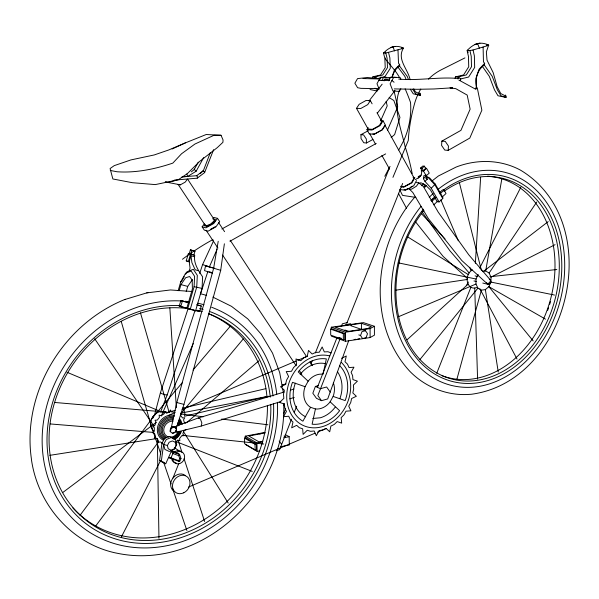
<?xml version="1.0" encoding="UTF-8"?>
<svg xmlns="http://www.w3.org/2000/svg" width="599" height="599" viewBox="0 0 599 599"><rect width="100%" height="100%" fill="white"/><g stroke="black" fill="none" stroke-linecap="round" stroke-linejoin="round"><path stroke-width="0.9" d="M482.472 271.354L485.684 270.958L489.106 273.032L491.023 277.105L490.933 282.084L488.874 286.659L485.377 289.617L481.371 290.156L477.927 288.119L475.98 284.046L476.048 279.022L478.137 274.409M408.511 79.562L407.17 76.305L399.615 66.115L399.66 64.542L394.434 69.948L391.888 77.331M179.183 290.672L180.943 284.607L185.653 277.741L189.583 276.513L192.167 280.077L192.414 288.898L186.776 308.343L195.551 310.866L202.065 288.404L202.619 276.82C198.381 270.531 193.342 263.178 194.742 255.264L190.534 254.066L188.363 261.553L189.217 261.785L190.063 268.06L189.082 271.444M187.704 308.725L194.091 286.719L194.615 276.364L191.163 271.048L185.623 273.219L180.756 281.807L178.158 290.762M394.239 88.914L417.151 89.303L434.028 88.974L452.5 87.806L449.999 87.888L455.764 88.652L467.183 95.076L470.133 109.16L460.931 130.365L441.837 141.124L441.598 145.46L444.757 150.064L448.179 150.371L469.788 138.077L481.873 110.186L477.268 87.888M392.293 77.608A16.525 13.358 -87.5 0 1 399.57 66.115L399.66 64.542M448.179 150.371L448.441 146.036L445.259 141.394L441.837 141.124M475.351 263.365L480.645 177.326M455.412 78.214L455.517 76.882L463.574 74.95L468.732 66.781L468.455 56.411L467.138 50.615L467.49 50.159C473.816 43.615 480.166 41.151 488.664 45.067L486.373 51.881L487.009 60.102L493.157 72.584L497.177 86.765L500.786 93.564L505.983 96.237L506.05 97.427L497.986 95.75L494.474 89.843L489.323 76.365L482.532 66.594M419.27 183.436L420.895 182.755L425.058 184.679L430.404 189.861L437.18 201.668L439.089 201.96L442.758 198.583L442.863 197.453L435.248 184.088L429.64 177.94L425.949 176.143M171.696 450.455L165.721 463.783L159.574 460.511L161.955 443.32L164.568 438.408L169.48 436.416L173.815 438.498M161.243 461.702L163.632 444.465L166.245 439.539L171.179 437.532L175.514 439.621L176.735 444.548L174.144 449.445L169.24 451.466L164.875 449.407L163.632 444.465L161.955 443.32M174.608 427.012L176.54 427.424L183.96 404.385L220.709 270.314L224.378 243.793M458.774 80.004L475.509 89.146L476.287 87.05L475.906 78.402L479.028 69.312L484.651 63.314L484.389 65.059A18.329 14.129 -86 0 0 476.669 87.402L476.025 89.154M203.031 171.606L210.234 152.842M174.309 180.119L197.191 178.18L204.581 172.624L204.701 171.876L203.151 170.85L196.697 175.694L181.924 176.93M218.216 241.292L213.603 268.404L176.795 402.55L171.561 426.451L173.5 426.855M439.089 201.96L431.25 188.281L424.946 181.362L423.418 178.704L423.965 175.567L426.218 175.851L429.243 173.104L426.518 168.319L425.02 168.147M485.684 270.958L501.917 178.435M423.418 178.704L425.822 176.525L426.099 174.953M484.651 63.314L484.336 65.059L492.236 76.365L497.387 89.887L501.034 95.818L506.05 97.427M152.79 418.431L153.089 416.844M170.498 431.707L171.127 428.427L174.084 426.982M341.49 358.307L346.297 356.001L344.994 361.721L347.502 364.162L349.015 367.569L353.957 367.194L351.104 372.286L352.601 375.663L352.931 379.594L357.423 381.159L353.38 385.052L353.709 388.968L352.826 392.966L356.36 396.276L351.606 398.53L350.729 402.535L348.745 406.152L350.909 410.817L345.997 411.191L344.013 414.815L341.153 417.638L341.677 423.126L337.177 421.569L334.309 424.406L330.903 426.091L329.705 431.789L326.148 428.45L322.711 430.149L319.147 430.494L316.332 435.728L314.161 430.981L310.559 431.325L307.257 430.262L303.116 434.387L302.637 428.772L299.305 427.701L296.67 425.327L291.676 427.821L292.986 422.018L290.328 419.629L288.703 416.215L283.454 416.739L286.434 411.468L284.802 408.031L284.405 403.996L279.546 402.446L283.851 398.38L283.454 394.329L284.353 390.174L280.497 386.722L285.603 384.401L286.509 380.245L288.591 376.501L286.225 371.582L291.488 371.298L293.57 367.561L296.572 364.701L295.973 358.951L300.735 360.74L303.73 357.895L307.265 356.27L308.485 350.415L312.169 354.024L315.68 352.407L319.304 352.205L322.157 346.971L324.329 351.927L327.923 351.725L331.195 352.946M175.821 430.479L176.143 431.886L176.735 432.029L201.212 426.046L201.856 422.999L200.358 418.963L198.239 417.997L176.346 426.076M214.517 268.255L205.562 265.799L204.529 270.628L212.518 273.301M315.441 408.952L312.116 424.204A33.731 27.854 -66.2 0 0 339.618 410.704L330.146 401.824A17.94 14.81 -66.2 0 1 315.441 408.952L310.559 407.305A17.94 14.81 -66.2 0 1 305.101 386.699L308.141 381.219A17.94 14.81 -66.2 0 1 323.018 374.218L326.358 358.898A33.731 27.854 -66.2 0 0 298.242 371.942L308.141 381.219M181.205 413.28L180.688 415.616L182.553 417.952L184.762 417.743L183.541 419.854L184.447 422.819L185.802 423.223M188.064 308.732L160.457 392.615L154.43 415.519M456.767 379.699L481.371 290.156M188.363 261.553L186.237 260.85L188.393 253.392L193.874 255.002L194.974 251.191L193.477 250.734M189.269 253.654L190.37 249.843L194.974 251.191M190.752 254.118L191.86 250.3L190.37 249.843M189.217 261.785L190.969 255.751L191.912 262.676L195.214 269.805L198.606 270.741M197.056 304.719L201.286 306.022L199.662 311.622L179.213 306.179L180.846 300.541L188.955 302.63M180.703 306.793L182.343 301.14L180.846 300.541M186.214 291.593L187.719 286.412L192.444 279.583M190.205 309.503L196.742 286.981L197.318 275.368L193.342 269.288L186.985 271.781L185.623 274.185M410.12 79.727C407.986 69.012 396.531 59.346 403.434 48.092C395.737 44.326 389.065 47.134 383.525 53.109L384.843 58.328L385.232 67.665L380.477 75.04L372.915 76.777L372.323 78.364M199.684 273.414L202.589 264.586L213.551 240.88M160.51 412.149L167.211 394.906L194.847 311.023M200.373 294.244L207.935 271.287M318.488 385.591L315.388 386.43L312.828 393.236L316.474 398.335L321.498 400.664L327.705 398.941L348.768 340.487M283.507 405.276L284.136 403.524M283.761 413.699L285.656 408.428M435.248 184.088L431.25 188.281M455.03 78.207L455.517 76.882L458.257 76.889L466.329 74.95L471.495 66.751L471.233 56.343L469.908 50.533L467.138 50.615M457.524 78.873L458.257 76.889L460.841 78.903L468.65 77.016L474.67 67.455L474.378 55.902L473.045 49.987L488.739 45.329M460.264 80.461L460.841 78.903M374.547 78.372L375.139 76.777L382.716 75.032L387.478 67.642L387.096 58.275L385.778 53.041L383.525 53.109M360.531 335.53L361.998 331.614L365.495 330.745L367.509 333.778L366.049 337.679L362.56 338.555L360.531 335.53L358.801 334.916M291.533 419.195L279.583 449.684L276.251 450.673M341.467 326.17L342.358 323.804L347.323 322.599M204.581 172.624L213.596 149.683M294.274 412.269L296.67 406.204M317.395 387.328L336.863 337.978M339.97 339.116L317.837 395.542L321.498 400.664M436.738 373.259L470.896 287.288M173.455 490.798A9.696 8.184 -53.9 0 1 172.976 478.024L178.869 463.274M310.851 364.155L312.236 360.688M315.359 352.901L389.537 167.653M346.843 323.146L402.648 183.444M392.944 177.341L408.286 140.458A64.078 22.822 -78.3 0 1 414.867 102.586A70.42 58.575 61.4 0 1 420.775 89.079M217.048 249.349L209.388 266.869L202.589 264.586M380.62 120.863L387.201 105.896L386.145 101.358M387.396 130.29L397.706 106.824L394.082 91.078M161.258 415.998L193.245 343.541M177.881 460.444L179.588 461.619L178.727 460.713L179.693 458.549L178.734 455.674L179.595 454.439L171.284 451.369L172.909 453.525L170.962 457.876L168.506 457.576L179.588 461.619L180.965 458.542L179.595 454.439L177.888 453.286L171.254 450.83M384.356 80.82L385.09 79.195L389.605 79.038M388.803 80.85L389.537 79.218M197.191 178.18L197.67 177.162L196.697 175.694M479.687 268.06L520.831 187.232M121.417 536.846L160.599 460.556M167.391 445.506L169.12 442.249L172.377 440.924L175.252 442.294L176.061 445.559L174.339 448.808L171.097 450.141L168.214 448.778L167.391 445.506L163.632 444.465M384.805 176.263L390.031 166.402M398.754 149.967L403.988 140.099A58.627 42.888 -75.8 0 0 410.525 102.436A65.119 14.234 75.1 0 0 405.126 88.817M416.53 180.591L413.684 185.817L405.366 190.302L400.005 189.516M400.843 88.764L399.383 91.422L392.914 90.981L390.091 83.838L393.775 77.159L400.252 77.645L400.873 79.233M330.146 401.824L333.119 396.418A17.94 14.81 -66.2 0 0 333.344 382.791M198.291 162.134L194.278 169.397L196.15 171.224L187.622 176.48L182.987 176.757M196.15 171.224L203.667 157.604M381.833 80.438L383.652 77.136L390.076 77.623M383.6 80.745L384.461 79.18L387.201 79.382M388.833 80.476L390.668 77.151L396.201 77.57M310.559 407.305L302.892 421.194A33.731 27.854 -66.2 0 1 292.477 382.312L305.101 386.699M184.26 276.588L181.534 281.395L180.756 281.807M466.299 285.708L468.411 282.009M382.619 129.017L384.962 125.221L414.066 177.948L411.468 182.673L403.928 186.746L400.686 186.289M399.518 90.075C392.547 108.09 401.12 128.718 405.104 146.665A40.987 7.21 77.8 0 1 412.187 173.583M380.507 120.661L383.046 120.811L380.066 125.595L371.957 130.065L366.932 129.698L368.228 127.654M370.339 100.625L367.719 104.638L360.755 108.501L356.495 108.314L359.153 104.308L366.034 100.475L370.339 100.625L372.106 103.829M489.106 273.032L536.711 202.065M409.124 188.857L412.793 192.481L428.39 218.665L461.784 260.505L486.86 283.409L488.103 283.709L489.937 282.084L490.514 280.167L468.762 254.785L438.288 212.256L423.463 186.611L418.828 182.852L416.417 186.192L411.55 189.202L407.305 188.595M212.173 223.18L214.494 220.02L187.577 179.079L185.121 182.171L180.359 184.829L165.257 181.931L167.952 182.455L176.278 180.224M202.125 226.826L204.304 230.106L208.153 231.132L215.895 226.879L219.698 221.645L217.534 218.343L213.708 223.562L205.959 227.83L202.125 226.826L204.326 223.861M205.128 224.423L204.192 225.688L206.999 226.415L208.138 224.902M80.034 515.327L155.523 413.864M95.323 526.499L158.54 441.837M475.007 44.333L479.949 43.158M377.34 113.159L395.026 90.494M368.984 100.961L382.155 84.182M419.966 359.505L477.927 288.119M180.426 414.216L243.291 338.914M151.832 418.499L182.118 382.873M193.028 370.055L230.585 325.878M414.875 197.064C373.888 243.793 365.794 323.018 409.342 370.796L410.555 372.054C425.994 387.441 447.618 396.036 469.451 394.374L471.263 394.277C569.424 381.308 607.042 223.719 521.579 170.797L519.977 169.869C500.3 159.439 476.669 159.042 456.079 167.076L438.423 175.964L431.999 180.98M200.208 173.71L203.308 170.55M415.249 179.603L418.177 178.03L421.164 175.222L421.763 171.726L421.239 170.797L423.486 171.067L426.518 168.319M176.6 441.298L177.851 440.123L179.887 440.744L179.588 438.49L181.684 435.817L183.893 435.638L182.867 433.736L184.065 430.591L186.184 429.625M433.713 204.858L437.817 201.077M442.609 196.667L446.03 193.514L444.091 190.1L442.541 189.89L439.801 192.406M430.898 200.583L435.009 196.809M431.752 201.451L435.862 197.67M439.98 193.889L444.091 190.1M424.946 181.362L427.342 179.183L425.822 176.525M421.404 185.757L423.426 183.923L425.215 187.023M407.028 339.835L468.111 284.158M420.573 168.042L422.13 168.222L424.384 166.185L425.784 168.633L423.53 170.67L421.973 170.483L420.573 168.042L422.819 166.013L424.384 166.185M418.177 178.03L420.565 175.866M186.783 422.497L258.85 360.838M391.132 137.553L394.629 134.565L399.952 117.441L393.828 100.475L389.155 97.607M191.358 171.876L194.66 169.143M390.765 47.441L395.295 46.385M424.144 187.113L426.286 185.443M483.071 271.744L548.205 221.6M62.73 492.543L156.092 422.475M229.941 241.24L385.636 153.906M331.382 336.121L345.466 341.288L370.115 337.559L374.42 335.17L374.405 326.283L363.413 322.629L331.299 327.226L331.322 329.001M221.862 228.983L376.239 143.446M211.964 222.798L215.026 221.113M214.375 221.967L207.479 225.763L205.143 225.164L178.09 184.387L180.359 184.829M382.147 129.781L374.45 134.011L372.855 133.891M206.999 226.415L212.66 223.3L215.453 219.489L212.608 218.8M210.399 229.387L215.258 226.714M368.235 130.724L360.935 134.678L361.047 138.609L363.795 142.757L366.446 142.996L372.915 139.462M418.199 176.668L421.142 175.08M407.14 188.992L405.635 189.808L404.018 189.576M410.914 186.963L412.419 186.147M331.299 327.226L345.406 332.22L370.092 328.596L374.405 326.283M491.023 277.105L555.101 244.662M464.936 57.893L441.343 69.761A70.42 58.575 61.4 0 0 428.472 79.135M125.438 299.335L124.45 299.635C62.947 324.621 21.878 392.667 31.395 458.827L31.507 460.054C37.999 504.313 70.929 543.136 115.195 552.855L116.723 553.154C203.361 571.491 287.348 489.286 283.671 403.696M172.317 433.204L174.534 432.119M172.13 148.979L185.368 142.884L206.198 134.52L221.031 135.262L223.053 139.994L222.925 142.307L217.317 147.594L199.617 161.43L187.405 173.598L178.15 179.835L155.268 184.597L132.469 182.717L112.852 178.966L110.089 168.551L114.244 165.631L130.941 159.911L154.22 154.954L168.761 149.96L185.368 142.884M168.304 415.466L175.17 412.546M182.029 409.619L296.116 361.017M297.83 360.291L307.265 356.27M188.371 487.122L314.954 433.219M317.537 432.119L326.148 428.45M398.762 316.609L475.98 284.046M201.212 426.046L280.826 401.592M289.774 398.844L294.244 397.474M146.733 292.904L170.453 289.953L192.316 291.526M124.45 299.635L147.923 292.537M198.239 417.997L284.128 392.038M290.388 390.144L293.967 389.065M385.778 53.041L403.359 48.332M166.267 412.921L175.163 410.315M259.681 433.961L262.235 433.234M384.034 52.69L385.719 52.225M345.481 324.883L350.467 323.67L351.426 325.1M267.281 396.568L184.514 416.238L184.829 413.377L183.713 409.372L182.283 408.233L265.896 388.646M282.256 384.813L285.895 383.959M245.41 444.458L257.143 451.391L259.824 450.86M280.377 446.779L289.317 444.997L289.175 436.693L285.304 434.597M255.144 449.931L256.507 449.662L256.379 443.994L245.83 437.869L244.489 438.124L244.624 443.709L255.144 449.931L255.017 444.256L244.489 438.124M262.826 441.268L259.187 441.972L248.825 436.02L265.147 432.912M258.978 442.369L260.79 442.017M245.261 438.011L245.216 436.169L256.956 442.961L262.325 441.92M283.806 437.734L289.175 436.693M255.017 444.256L256.379 443.994M180.771 413.138L268.539 396.231M245.216 436.169L264.9 432.433M469.908 50.533L473.045 49.987M49.799 455.345L157.634 438.423M354.039 339.543L355.888 339.266M357.738 338.989L359.587 338.705M395.917 290.163L467.13 279.493M343.354 339.745L344.732 339.543L344.687 333.448L332.018 328.933L330.655 329.128L330.715 335.118L343.354 339.745L343.317 333.65L330.655 329.128M343.317 333.65L344.687 333.448M361.414 323.325L335.081 327.099L347.517 331.479L367.868 328.499L371.335 326.642L361.414 323.325L361.437 329.472M489.967 276.723L556.823 269.52M312.745 418.469L320.338 417.78A28.49 23.541 -66.2 0 0 335.185 407.178M392.12 47.066L393.169 47.029L394.456 50.915M476.445 43.922L477.732 43.877L479.342 48.175M401.607 48.16L403.434 48.092M486.418 45.15L488.664 45.067M179.693 458.549L180.965 458.542M221.031 135.262L213.978 135.299L194.952 144.022L181.549 153.763L172.812 163.123C154.879 169.135 135.823 173.081 117.037 171.763L110.268 170.453M372.915 76.777L375.139 76.777L377.415 78.589L384.745 76.897L390.301 68.279L389.874 57.878L388.541 52.555M380.432 79.001L362.972 78.544M398.717 79.075C418.783 80.925 439.015 76.582 458.946 78.551M378.808 80.416L388.961 80.558M378.68 88.652L360.942 88.353L357.625 87.731L354.87 83.209L357.536 78.611L367.314 77.518L375.431 78.244M419.337 93.159L420.064 93.174L420.58 95.338L413.25 93.818L410.33 89.244M167.211 394.906L164.987 394.748L161.603 393.603L160.457 392.615M386.115 77.548L380.62 77.136L376.988 83.703L379.174 89.161M360.935 134.678L363.586 134.887L366.348 139.058L366.446 142.996M50.301 423.95L153.179 432.403M54.726 402.461L165.96 412.075M194.091 286.719L202.065 288.404M182.201 435.346L263.77 444.016M183.96 404.385L176.795 402.55M160.697 411.52L168.087 412.434M181.033 414.029L203.218 416.777M221.705 419.06L267.925 424.773M413.04 177.297L414.845 177.529L411.985 182.747L403.651 187.24L400.971 186.858M416.395 182.53L418.828 182.852M171.561 426.451L175.986 427.342M415.848 197.415L402.521 195.379L400.147 190.617L400.087 189.082M490.933 282.084L554.517 295.06M370.025 89.536L377.228 91.026M399.001 262.998L476.048 279.022M475.074 275.899L477.732 276.521M213.633 217.415L217.534 218.343M473.951 280.938L476.602 281.575M482.801 283.065L488.125 284.353M179.213 306.179L190.025 308.934M196.337 310.544L198.142 311.001M182.343 301.14L188.655 302.765M196.779 304.861L201.286 306.022M180.943 284.607L187.719 286.412M200.358 293.705L206.61 295.397M186.237 260.85L189.598 261.793M190.115 255.511L194.323 256.709M162.651 443.185L160.008 441.807L157.859 442.841L158.376 440.482L156.466 438.161L154.205 438.393L155.448 436.252L154.505 433.257L152.401 432.665L154.22 431.003L154.37 427.708L152.678 426.361L154.856 425.38L156.077 422.19L155.014 420.243L157.282 420.079L159.431 417.383L159.117 415.085L161.198 415.743L163.999 413.872L164.47 411.513L166.11 412.913L169.218 412.09L170.416 409.948L171.426 411.91L174.466 412.232M420.58 95.338L415.736 93.878L412.718 89.281M205.562 265.799L220.709 270.314M209.425 271.774L211.851 272.582M350.7 325.669L365.495 330.745M333.119 396.418L345.159 400.596A33.731 27.854 -66.2 0 0 339.581 365.57M344.934 330.042L349.269 331.569M338.824 337.387L341.355 338.308M169.375 457.329L178.727 460.713M172.909 453.525L178.734 455.674M175.889 441.553L252.246 471.413M193.672 310.095L195.551 310.866M67.006 372.264L164.238 413.04M315.388 386.43L320.42 388.691L326.642 386.991L330.266 392.128M159.574 460.511L165.721 463.783M420.505 94.26L415.436 91.842L413.707 88.764M425.642 176.518L428.652 177.993L434.949 184.896L442.758 198.583M425.837 178.45L427.342 179.183M212.862 297.089L231.506 306.336L247.776 318.885L261.284 334.287L272.552 353.148L279.703 372.645L282.339 387.096M374.952 88.21L378.044 89.865M284.046 436.02L285.566 436.843M488.739 286.607L545.502 319.155M407.657 236.89L468.238 274.552M174.316 447.61L178.802 450.62M391.933 80.498L394.075 82.25M467.265 278.243L443.118 256.394L415.736 222.064M476.287 87.05L476.669 87.402M421.516 213.731L445.057 238.956M469.122 272.927L449.924 250.801L421.778 211.492M385.831 59.578L394.531 70.105A65.119 14.234 75.1 0 1 399.683 77.818M488.874 286.659L533.177 340.943M279.149 441.044L281.612 444.308M399.593 64.61L398.507 63.157L397.991 49.934M397.788 66.871L404.797 76.305L406.144 79.555M484.576 63.389L483.453 61.779L483.101 47.096M94.687 338.772L153.973 426.166M206.056 230.203L217.916 248.038M222.581 255.054L296.146 365.734M299.253 370.407L301.844 374.308M218.448 222.334L224.573 231.663M230.196 240.229L306.396 356.323M309.975 361.781L312.536 365.675M183.504 431.647L228.189 503.033M186.836 173.98L187.622 176.48M422.13 168.222L423.53 170.67M423.486 171.067L426.218 175.851M356.495 108.314L368.115 129.047L372.406 129.347L379.317 125.543L381.855 121.47L376.981 112.649M369.658 133.644L375.543 144.127M381.877 155.418L389.567 169.128M366.932 129.698L369.269 133.862L374.3 134.251L382.402 129.796L385.359 124.996L383.046 120.811M406.549 208.347L398.365 193.282M479.896 288.755L517.012 359.011M440.834 199.826L458.355 240.798M469.668 267.259L471.128 270.673M505.474 95.031L505.983 96.237M150.641 424.167L160.824 454.057M163.52 461.964L171.014 483.947M172.512 488.342L186.895 530.534M178 440.123L182.051 452.507M184.073 458.699L204.618 521.489M140.465 312.813L169.15 412.419M121.29 321.626L152.258 429.326M459.336 182.5L481.439 270.553M467.49 50.159L468.066 52.675M176.061 426.533L176.735 432.029M282.668 388.901L283.327 392.51M485.377 289.617L498.256 372.061M169.839 307.871L176.353 407.784M385.367 57.983L385.442 59.705M474.73 288.059L477.59 379.174M256.956 442.961L257.143 451.391M157.35 439.366L158.96 538.276M175.47 426.398L175.492 428.18M345.406 332.22L345.466 341.288M370.092 328.596L370.115 337.559M182.463 259.27A63.831 16.008 -32.2 0 1 212.974 239.525M175.589 452.934A6.529 5.571 -54.9 0 1 184.192 454.506A6.529 5.571 -54.9 0 1 179.955 463.499A6.529 5.571 -54.9 0 1 172.819 458.819M176.173 463.005A6.514 5.563 -54.8 0 1 171.838 459.5M173.71 452.664A6.514 5.563 -54.8 0 1 181.49 451.698M172.976 478.024A9.696 8.184 -53.9 0 1 185.353 475.494M337.574 371.934A28.49 23.541 -66.2 0 1 339.873 398.627M305.722 416.822A28.49 23.541 -66.2 0 1 295.352 383.173M300.204 374.427A28.49 23.541 -66.2 0 1 325.721 363.728M179.767 418.971A13.687 11.86 -55.6 0 1 182.111 424.414M181.295 431.609A13.687 11.86 -55.6 0 1 175.544 438.925M163.1 440.1A13.687 11.86 -55.6 0 1 158.66 423.867A13.687 11.86 -55.6 0 1 174.294 415.414M179.281 419.892A12.601 10.917 -55.6 0 1 181.078 423.336M180.681 431.535A12.601 10.917 -55.6 0 1 173.927 439.134M163.931 439.337A12.601 10.917 -55.6 0 1 159.858 424.406A12.601 10.917 -55.6 0 1 174.242 416.619M178.397 421.644A10.557 9.142 -55.6 0 1 179.902 424.526M179.573 431.4A10.557 9.142 -55.6 0 1 172.774 438.273M165.534 437.944A10.557 9.142 -55.6 0 1 161.85 426.106A10.557 9.142 -55.6 0 1 172.886 418.671M177.409 423.493A8.371 7.248 -55.7 0 1 178.607 425.784M178.068 431.894A8.371 7.248 -55.7 0 1 170.528 437.165M168.806 437.008A8.371 7.248 -55.7 0 1 163.999 427.956A8.371 7.248 -55.7 0 1 173.036 421.142M178 422.475A9.599 8.311 -55.7 0 1 179.371 425.103M179.071 431.355A9.599 8.311 -55.7 0 1 172.138 437.839M166.305 437.3A9.599 8.311 -55.7 0 1 162.95 426.54A9.599 8.311 -55.7 0 1 172.991 419.779M178.884 420.723A11.643 10.086 -55.6 0 1 180.554 423.905M180.187 431.482A11.643 10.086 -55.6 0 1 173.223 438.842M164.703 438.7A11.643 10.086 -55.6 0 1 160.629 425.642A11.643 10.086 -55.6 0 1 172.812 417.443M341.393 362.447A37.355 30.841 -66.2 0 1 331.277 422.565A37.355 30.841 -66.2 0 1 286.719 397.504A37.355 30.841 -66.2 0 1 329.779 355.918M154.018 431.265A11.396 9.928 -55.2 0 1 153.104 416.365A11.396 9.928 -55.2 0 1 167.495 412.906M208.579 313.696A120.639 105.102 -55.1 0 1 267.004 397.234M267.416 405.336A120.639 105.102 -55.1 0 1 196.015 524.327A120.639 105.102 -55.1 0 1 72.906 507.959M211.642 307.265A128.785 111.983 -55.2 0 1 276.76 394.105M277.419 402.258A128.785 111.983 -55.2 0 1 155.815 547.366A128.785 111.983 -55.2 0 1 42.963 425.956A128.785 111.983 -55.2 0 1 183.406 301.11M185.248 301.26A128.785 111.983 -55.2 0 1 188.91 301.671M197.872 303.214A128.785 111.983 -55.2 0 1 204.004 304.756M209.979 311.622A124.008 107.82 -55.2 0 1 272.979 396.044M273.541 403.374A124.008 107.82 -55.2 0 1 157.17 542.829A124.008 107.82 -55.2 0 1 47.606 427.738A124.008 107.82 -55.2 0 1 180.471 305.617M199.617 308.433A124.008 107.82 -55.2 0 1 203.136 309.369M208.392 313.674A121.305 105.506 -55.2 0 1 270.246 397.152M270.748 404.347A121.305 105.506 -55.2 0 1 152.648 540.268A121.305 105.506 -55.2 0 1 50.69 419.293A121.305 105.506 -55.2 0 1 190.355 308.964M196.816 310.222A121.305 105.506 -55.2 0 1 202.245 311.645M476.722 287.475A9.741 7.562 -75.9 0 1 467.467 282.376A9.741 7.562 -75.9 0 1 472.252 269.879M487.616 176.173A103.006 79.922 -75.9 0 1 551.731 294.423A103.006 79.922 -75.9 0 1 442.152 375.775M550.488 301.641A105.065 81.569 -75.9 0 1 549.702 304.292M548.572 307.789A105.065 81.569 -75.9 0 1 547.666 310.379M443.582 189.928A105.783 81.831 -75.9 0 1 561.795 265.971A105.783 81.831 -75.9 0 1 443.911 378.688A105.783 81.831 -75.9 0 1 423.441 209.193M431.258 200.478A105.783 81.831 -75.9 0 1 433.781 198.029M444.076 191.336A103.5 80.101 -75.9 0 1 559.301 266.585A103.5 80.101 -75.9 0 1 443.717 376.284A103.5 80.101 -75.9 0 1 423.92 210.466M437.989 189.411A109.857 84.991 -75.9 0 1 564.655 261.763A109.857 84.991 -75.9 0 1 443.589 382.933A109.857 84.991 -75.9 0 1 421.075 206.341M429.213 197.281A109.857 84.991 -75.9 0 1 433.182 193.507M489.278 279.231A2.621 2.022 -75.8 0 1 490.124 283.424A2.621 2.022 -75.8 0 1 486.695 282.721M170.618 428.098L169.989 431.377L172.826 433.534L175.784 432.089L176.413 428.817L173.575 426.66L170.618 428.098M183.781 492.775A9.726 8.206 -54 0 0 187.225 476.826A9.726 8.206 -54 0 0 172.707 483.865A9.726 8.206 -54 0 0 183.781 492.775"/></g></svg>
